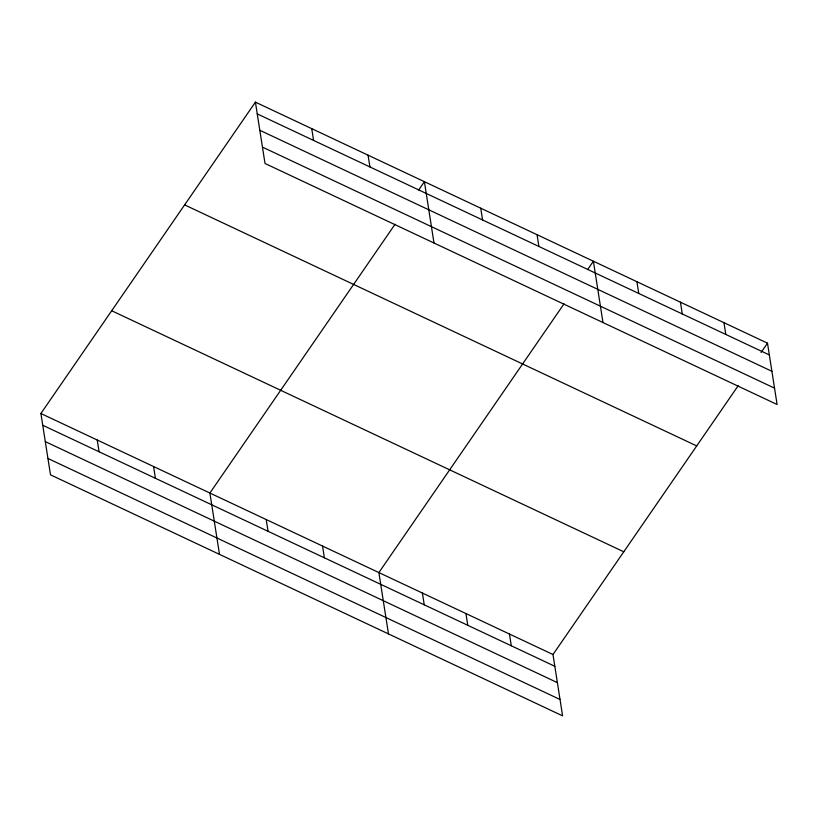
<?xml version="1.0" encoding="UTF-8"?>
<svg xmlns="http://www.w3.org/2000/svg" width="818" height="818" viewBox="0 0 818 818"><rect width="100%" height="100%" fill="white"/><g stroke="black" fill="none" stroke-linecap="round" stroke-linejoin="round"><path stroke-width="1.23" d="M738.184 385.728L552.988 654.523L562.59 715.852L50.501 474.829L40.9 413.499L255.41 102.148L767.499 343.171L777.1 404.501L265.012 163.477L255.41 102.148M395.084 224.234L209.889 493.039L219.49 554.369M418.673 189.991L424.399 181.688L434 243.018M564.072 303.775L378.877 572.58L388.478 633.909M587.661 269.531L593.387 261.228L602.989 322.558M761.057 352.517L767.499 343.171M257.251 113.907L769.339 354.93M259.807 130.267L771.895 371.29M262.455 147.117L774.534 388.141M184.623 204.889L696.711 445.922M111.688 310.748L623.776 551.782M40.9 413.499L552.988 654.523M42.74 425.258L554.829 666.281M45.307 441.618L557.395 682.641M47.945 458.469L560.033 699.492M723.971 322.691L725.811 334.45M680.443 302.2L682.284 313.959M636.915 281.709L638.756 293.468M537.058 234.715L538.898 246.474M480.728 208.201L482.569 219.96M509.461 634.032L511.301 645.791M465.933 613.551L467.773 625.31M368.069 155.175L369.91 166.933M422.405 593.06L424.245 604.819M311.74 128.661L313.58 140.42M322.548 546.066L324.388 557.825M266.218 519.553L268.059 531.311M153.559 466.526L155.4 478.285M97.23 440.012L99.07 451.771"/></g></svg>
